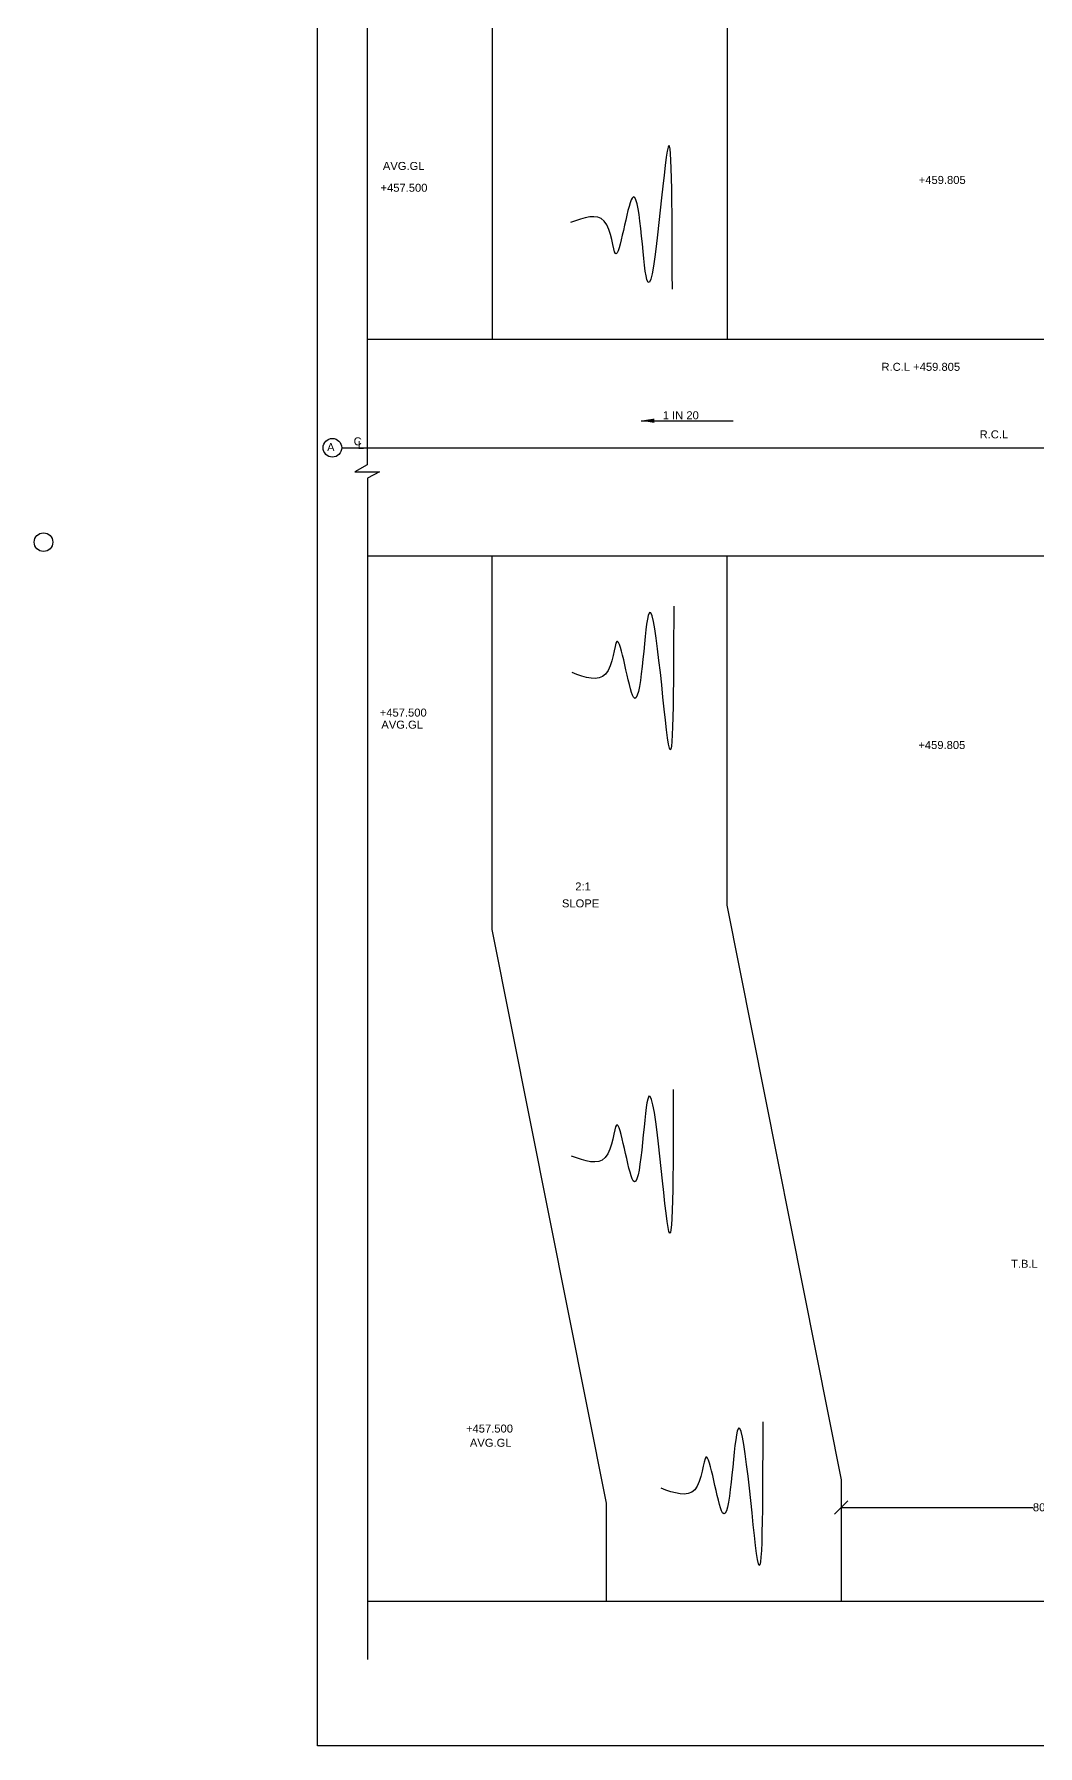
# Model space of a CAD drawing. Header units: inches. Extents: x 6.6 to 40.8, y 2.4 to 25.
# Drawn here: x 6.6 to 14.12, y 2.45 to 15.28 of the extents above; entities that cross this region are included whole.
import ezdxf

# ---------------------------------------------------------------- set-up
doc = ezdxf.new("R2010")
doc.units = ezdxf.units.IN
doc.header["$MEASUREMENT"] = 0
doc.layers.add('DIMENSION', color=7, linetype='Continuous', plot=False)
doc.styles.get("Standard").update_dxf_attribs({"font": 'arial.ttf', "height": 0.06})
doc.dimstyles.get("Standard").update_dxf_attribs({"dimtxt": 0.06, "dimasz": 0.1, "dimexe": 0, "dimexo": 0, "dimgap": 0, "dimtad": 0, "dimtih": 1, "dimtoh": 1, "dimdec": 4, "dimzin": 0, "dimdsep": 46, "dimtxsty": 'Standard', "dimblk": 'OBLIQUE', "dimcen": 0.09, "dimse1": 1, "dimse2": 1, "dimadec": 0, "dimazin": 0, "dimtfac": 1, "dimtdec": 4, "dimtofl": 0, "dimtmove": 0, "dimatfit": 0, "dimfxl": 1, "dimtolj": 1, "dimtzin": 0, "dimarcsym": 2})

# ---------------------------------------------------------------- blocks, each defined once
blk = doc.blocks.new('_Oblique')
at = {"color": 0, "linetype": 'ByBlock', "lineweight": -2}
blk.add_line((-0.5, -0.5), (0.5, 0.5), dxfattribs=at)
blk = doc.blocks.new('*D35')
at = {"layer": 'Defpoints', "color": 0, "transparency": 16777216}
for p in [(12.645, 4.236), (15.702, 4.24), (15.702, 4.236)]:
    blk.add_point(p, dxfattribs=at)
at = {"layer": 'DIMENSION', "color": 0, "lineweight": -2, "transparency": 16777216}
for p, q in [((12.645, 4.24), (14.084, 4.24)), ((15.702, 4.24), (14.263, 4.24))]:
    blk.add_line(p, q, dxfattribs=at)
at = {"layer": 'DIMENSION', "color": 0, "lineweight": -2, "transparency": 16777216, "xscale": 0.1, "yscale": 0.1, "zscale": 0.1, "rotation": 180}
blk.add_blockref('_Oblique', (12.645, 4.24), dxfattribs=at)
at = {"layer": 'DIMENSION', "color": 0, "lineweight": -2, "transparency": 16777216, "xscale": 0.1, "yscale": 0.1, "zscale": 0.1}
blk.add_blockref('_Oblique', (15.702, 4.24), dxfattribs=at)
at = {"layer": 'DIMENSION', "color": 0, "transparency": 16777216, "insert": (14.174, 4.24), "char_height": 0.06, "attachment_point": 5}
blk.add_mtext('\\A1;8000', dxfattribs=at)

msp = doc.modelspace()

# ---------------------------------------------------------------- linework, layer by layer
at = {"color": 0}
msp.add_lwpolyline([(8.71823, 24.96144), (40.28462, 24.96144), (40.28462, 2.45264), (8.71823, 2.45264)], close=True, dxfattribs=at)
for points in [[(9.09119, 21.17804), (9.09119, 12.05482), (8.99778, 12.00265), (9.18454, 12.00265), (9.09239, 11.95415), (9.09239, 3.10023)], [(10.03026, 12.99457), (10.03026, 15.7933), (10.88837, 20.09501), (10.88837, 20.83158)], [(12.64198, 20.83158), (12.64198, 19.92501), (11.78918, 15.59813), (11.78918, 12.99457)], [(14.17032, 12.99457), (9.09119, 12.99457)], [(8.89968, 12.18318), (22.276, 12.18318)], [(11.78088, 11.37179), (9.09239, 11.37179)], [(10.02651, 11.37179), (10.02651, 8.57277), (10.88291, 4.27041), (10.88291, 3.53551)], [(14.17032, 11.37179), (11.78088, 11.37179)], [(11.78601, 11.37179), (11.78601, 8.75523), (12.64507, 4.445), (12.64507, 3.53551)], [(9.09239, 3.53551), (22.276, 3.53551)]]:
    msp.add_lwpolyline(points, dxfattribs=at)
for points in [[(11.37836, 13.37253), (11.33926, 14.40667), (11.18702, 13.44374), (11.07766, 14.05553), (10.95229, 13.63834), (10.86826, 13.88225), (10.61619, 13.87159)], [(11.38855, 10.99634), (11.34944, 9.9622), (11.19721, 10.92513), (11.08784, 10.31334), (10.96247, 10.73053), (10.87845, 10.48662), (10.62637, 10.49728)], [(11.38547, 7.37194), (11.34637, 6.3378), (11.19413, 7.30073), (11.08476, 6.68894), (10.95939, 7.10613), (10.87537, 6.86222), (10.62329, 6.87288)], [(12.05593, 4.88195), (12.01682, 3.84782), (11.86458, 4.81074), (11.75522, 4.19896), (11.62985, 4.61615), (11.54582, 4.37223), (11.29375, 4.38289)]]:
    msp.add_spline(points, degree=3, dxfattribs=at)
at = {"layer": 'DIMENSION', "color": 0}
for centre in [(8.83034, 12.18313), (6.6653, 11.47526)]:
    msp.add_circle(centre, 0.06973, dxfattribs=at)

# ---------------------------------------------------------------- texts
at = {"color": 0}
for s, p in [('AVG.GL', (9.2088, 14.26586)), ('+457.500', (9.19098, 14.10242)), ('+459.805', (13.22523, 14.16105)), ('R.C.L +459.805', (12.94593, 12.75995)), ('1 IN 20 ', (11.3066, 12.3967)), ('R.C.L', (13.68156, 12.25357)), ('+457.500', (9.18537, 10.16793)), ('AVG.GL', (9.19719, 10.0774)), ('+459.805', (13.22234, 9.925)), ('2:1', (10.65104, 8.86453)), ('SLOPE ', (10.55085, 8.73761)), ('T.B.L ', (13.91698, 6.03581)), ('+457.500', (9.83193, 4.80067)), ('AVG.GL', (9.86101, 4.69417))]:
    msp.add_text(s, height=0.06, dxfattribs=at).set_placement(p)
at = {"layer": 'DIMENSION', "color": 0}
for s, p in [('A', (8.79076, 12.15771)), ('C', (8.98952, 12.2012)), ('L', (9.0198, 12.17284))]:
    msp.add_text(s, height=0.06, dxfattribs=at).set_placement(p)

# ---------------------------------------------------------------- dimensions: what is measured, and where the dimension line sits
dim = msp.add_linear_dim(base=(15.70201, 4.24047), p1=(12.64507, 4.23623), p2=(15.70201, 4.23623), text='8000', dimstyle='Standard', dxfattribs=at)
dim.commit()
dim.dimension.update_dxf_attribs({"geometry": '*D35', "text_midpoint": (14.17354, 4.24047)})

# ---------------------------------------------------------------- leaders
msp.add_leader([(11.14427, 12.38614), (11.83429, 12.38449)], dimstyle='Standard', override={"dimgap": 0, "dimtad": 0}, dxfattribs=at)

doc.saveas('drawing.dxf')
